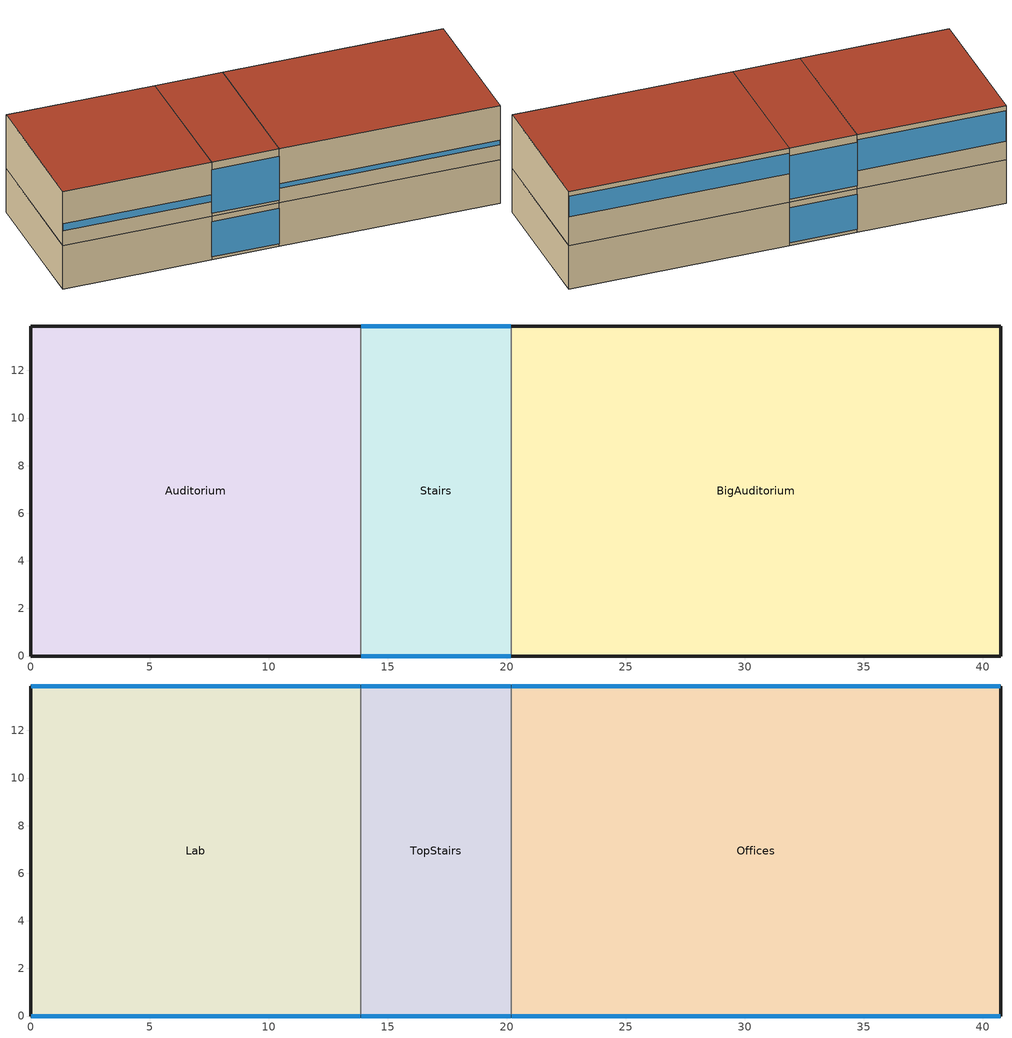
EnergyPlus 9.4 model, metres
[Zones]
Auditorium
 floor ground (FLOOR_VAR_CONST): 13.87,13.87 13.87,0 0,0 0,13.87 z0
 wall outside (EXTERIOR_WALL_VAR_CONST): 13.87,13.87 0,13.87 0,0 13.87,0 z0:4.42
 wall to Stairs (INTERIOR_WALL_VAR_CONST): 13.87,0 13.87,13.87 z0:4.42
BigAuditorium
 floor ground (FLOOR_VAR_CONST): 40.77,13.87 40.77,0 20.19,0 20.19,13.87 z0
 wall outside (EXTERIOR_WALL_VAR_CONST): 20.19,0 40.77,0 40.77,13.87 20.19,13.87 z0:4.42
 wall to Stairs (INTERIOR_WALL_VAR_CONST): 20.19,13.87 20.19,0 z0:4.42
Stairs
 floor ground (FLOOR_VAR_CONST): 20.19,13.87 20.19,0 13.87,0 13.87,13.87 z0
 wall outside (EXTERIOR_WALL_VAR_CONST): 20.19,13.87 13.87,13.87 / 13.87,0 20.19,0 z0:4.42
 window (VAR_GLAZE_CONST): 20.17,13.87 13.89,13.87 / 13.89,0 20.17,0 z0.3:3.86
Lab
 floor to Auditorium (FLOOR_VAR_CONST): 13.87,13.87 13.87,0 0,0 0,13.87 z4.42
 wall outside (EXTERIOR_WALL_VAR_CONST): 13.87,13.87 0,13.87 0,0 13.87,0 z4.42:9.91
 wall to TopStairs (INTERIOR_WALL_VAR_CONST): 13.87,0 13.87,13.87 z4.42:9.91
 window (VAR_GLAZE_CONST): 0.03,0 13.84,0 z5.92:6.64; 13.84,13.87 0.03,13.87 z6.27:9.41
 roof outside (ROOF_VAR_CONST): 13.87,0 13.87,13.87 0,13.87 0,0 z9.91
Offices
 floor to BigAuditorium (FLOOR_VAR_CONST): 40.77,13.87 40.77,0 20.19,0 20.19,13.87 z4.42
 wall outside (EXTERIOR_WALL_VAR_CONST): 20.19,0 40.77,0 40.77,13.87 20.19,13.87 z4.42:9.91
 wall to TopStairs (INTERIOR_WALL_VAR_CONST): 20.19,13.87 20.19,0 z4.42:9.91
 window (VAR_GLAZE_CONST): 40.74,13.87 20.22,13.87 z7.32:9.41; 20.22,0 40.74,0 z5.92:6.36
 roof outside (ROOF_VAR_CONST): 40.77,0 40.77,13.87 20.19,13.87 20.19,0 z9.91
TopStairs
 floor to Stairs (FLOOR_VAR_CONST): 20.19,13.87 20.19,0 13.87,0 13.87,13.87 z4.42
 wall outside (EXTERIOR_WALL_VAR_CONST): 13.87,0 20.19,0 / 20.19,13.87 13.87,13.87 z4.42:9.91
 window (VAR_GLAZE_CONST): 13.89,0 20.17,0 / 20.17,13.87 13.89,13.87 z4.72:9.14
 roof outside (ROOF_VAR_CONST): 20.19,0 20.19,13.87 13.87,13.87 13.87,0 z9.91
[Building]
Thornton_09
[Site:Location]
CA_PALO-ALTO-AP: Latitude=37.47; Longitude=-122.12; Time Zone=-8; Elevation=2
[MATERIAL:NOMASS] Roughness=Smooth; Thermal Absorptance=0.9; Solar Absorptance=0.7; Visible Absorptance=0.7
Name | Thermal Resistance
ROOF_VAR_MAT | 0.386604
FLOOR_VAR_MAT | 0.480755
INTERIOR_WALL_VAR_MAT | 0.574906
EXTERIOR_WALL_VAR_MAT | 0.669057
[WindowMaterial:SimpleGlazingSystem]
VAR_GLAZE: UFactor=0.1; Solar Heat Gain Coefficient=0.1
[Construction]
VAR_GLAZE_CONST: VAR_GLAZE
[CONSTRUCTION]
ROOF_VAR_CONST: ROOF_VAR_MAT
FLOOR_VAR_CONST: FLOOR_VAR_MAT
INTERIOR_WALL_VAR_CONST: INTERIOR_WALL_VAR_MAT
EXTERIOR_WALL_VAR_CONST: EXTERIOR_WALL_VAR_MAT
[Zone] Multiplier=1; Part of Total Floor Area=Yes
Auditorium; BigAuditorium; Lab; Offices; Stairs; TopStairs
